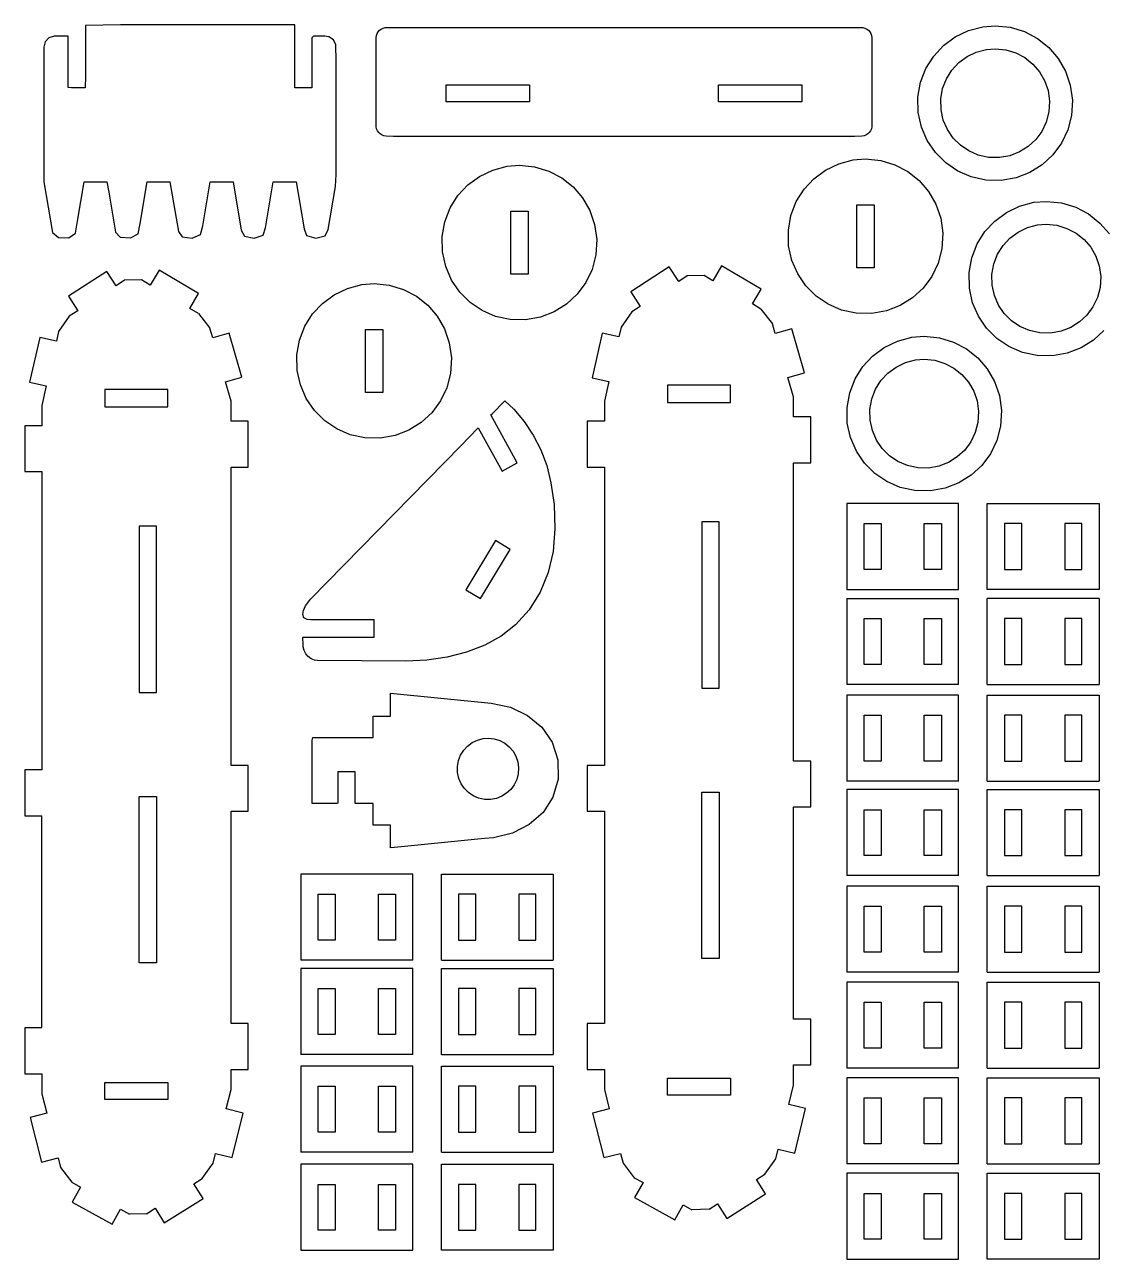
# Model space of a CAD drawing. Extents: x -5899 to 5899, y -11667 to 11667.
# Drawn here: x -5899 to 495, y -4497 to 2825 of the extents above; entities that cross this region are included whole.
import ezdxf

# ---------------------------------------------------------------- set-up
doc = ezdxf.new("R2010")
doc.units = 0
doc.header["$MEASUREMENT"] = 0
doc.layers.get('0').update_dxf_attribs({"linetype": 'CONTINUOUS'})

msp = doc.modelspace()

# ---------------------------------------------------------------- linework, layer by layer
for p, q in [((-5330.9, 2825.2), (-5539, 2819.9)), ((-5539, 2819.9), (-5539, 2518.4)), ((-4297.5, 2825.2), (-5330.9, 2825.2)), ((-4297.5, 2451.4), (-4297.5, 2825.2)), ((-3808.4, 2772), (-3802.1, 2782.6)), ((-3802.1, 2782.6), (-3793.9, 2791.8)), ((-3793.9, 2791.8), (-3784.1, 2799.3)), ((-3784.1, 2799.3), (-3772.9, 2804.9)), ((-3772.9, 2804.9), (-3760.7, 2808.3)), ((-3760.7, 2808.3), (-3749.1, 2809.3)), ((-3749.1, 2809.3), (-939.3, 2809.3)), ((-939.3, 2809.3), (-926.1, 2808.3)), ((-926.1, 2808.3), (-913.9, 2804.9)), ((-913.9, 2804.9), (-902.8, 2799.3)), ((-902.8, 2799.3), (-893, 2791.8)), ((-893, 2791.8), (-884.7, 2782.6)), ((-884.7, 2782.6), (-878.4, 2772)), ((-378.4, 2752.7), (-300, 2790.3)), ((-300, 2790.3), (-214.4, 2812.6)), ((-214.4, 2812.6), (-141.7, 2818.4)), ((-141.7, 2818.4), (-51.3, 2809.5)), ((-51.3, 2809.5), (33, 2784)), ((33, 2784), (109.7, 2743.5)), ((-5777.7, 2722.9), (-5785.4, 2691.4)), ((-5755.5, 2746.8), (-5777.7, 2722.9)), ((-5723.8, 2757), (-5755.5, 2746.8)), ((-5703.4, 2757.1), (-5723.8, 2757)), ((-5641.5, 2757.1), (-5703.4, 2757.1)), ((-5641.1, 2694.9), (-5641.5, 2757.1)), ((-4185.6, 2757.1), (-4195.4, 2746.8)), ((-4195.4, 2746.8), (-4195.4, 2451.4)), ((-4119.1, 2757.1), (-4185.6, 2757.1)), ((-4094.5, 2753.5), (-4119.1, 2757.1)), ((-4067.4, 2735.2), (-4094.5, 2753.5)), ((-4052.5, 2705.9), (-4067.4, 2735.2)), ((-3814.6, 2731.3), (-3814.5, 2747.6)), ((-3814.6, 2230.2), (-3814.6, 2731.3)), ((-3814.5, 2747.6), (-3812.7, 2760.2)), ((-3812.7, 2760.2), (-3808.4, 2772)), ((-878.4, 2772), (-874.2, 2760.2)), ((-874.2, 2760.2), (-872.3, 2747.6)), ((-872.3, 2747.6), (-872.2, 2731.3)), ((-872.2, 2731.3), (-872.2, 2230.2)), ((-447.6, 2701.6), (-378.4, 2752.7)), ((109.7, 2743.5), (176.9, 2689.9)), ((-5785.4, 2691.4), (-5785.4, 1893.1)), ((-5641.1, 2453.6), (-5641.1, 2694.9)), ((-4051.1, 2609.2), (-4052.5, 2705.9)), ((-552, 2565.5), (-506, 2638.6)), ((-506, 2638.6), (-447.6, 2701.6)), ((-357, 2600.1), (-308.2, 2636.1)), ((-308.2, 2636.1), (-253.1, 2662.6)), ((-253.1, 2662.6), (-192.8, 2678.3)), ((-192.8, 2678.3), (-141.7, 2682.3)), ((-141.7, 2682.3), (-78.1, 2676.1)), ((-78.1, 2676.1), (-18.7, 2658.1)), ((-18.7, 2658.1), (35.2, 2629.6)), ((176.9, 2689.9), (233, 2624.8)), ((-4051.1, 1935.7), (-4051.1, 2609.2)), ((-583.7, 2484.1), (-552, 2565.5)), ((-398.1, 2555.8), (-357, 2600.1)), ((35.2, 2629.6), (82.5, 2591.9)), ((82.5, 2591.9), (122, 2546.1)), ((233, 2624.8), (276.2, 2549.9)), ((-5539, 2518.4), (-5540.1, 2451.4)), ((-452.7, 2447.1), (-430.4, 2504.4)), ((-430.4, 2504.4), (-398.1, 2555.8)), ((122, 2546.1), (152.4, 2493.4)), ((152.4, 2493.4), (172.5, 2435)), ((276.2, 2549.9), (304.8, 2466.9)), ((-5621.6, 2451.4), (-5641.1, 2453.6)), ((-5540.1, 2451.4), (-5621.6, 2451.4)), ((-4195.4, 2451.4), (-4297.5, 2451.4)), ((-3397.9, 2367.1), (-3397.9, 2469.2)), ((-3397.9, 2469.2), (-2904.7, 2469.2)), ((-2904.7, 2469.2), (-2904.7, 2367.1)), ((-1782.2, 2367.1), (-1782.2, 2469.2)), ((-1782.2, 2469.2), (-1288.9, 2469.2)), ((-1288.9, 2469.2), (-1288.9, 2367.1)), ((-599.4, 2395.9), (-583.7, 2484.1)), ((-463.8, 2385), (-452.7, 2447.1)), ((172.5, 2435), (181.2, 2372.2)), ((304.8, 2466.9), (317.2, 2377.6)), ((-2904.7, 2367.1), (-3397.9, 2367.1)), ((-1288.9, 2367.1), (-1782.2, 2367.1)), ((-597.6, 2304.3), (-599.4, 2395.9)), ((-462.5, 2320.6), (-463.8, 2385)), ((181.2, 2372.2), (177.5, 2308)), ((317.2, 2377.6), (311.8, 2286.5)), ((-578.5, 2217.4), (-597.6, 2304.3)), ((-449.1, 2259.4), (-462.5, 2320.6)), ((177.5, 2308), (161.8, 2247.7)), ((311.8, 2286.5), (289.5, 2200.8)), ((-3814, 2219), (-3814.6, 2230.2)), ((-3811.1, 2206.8), (-3814, 2219)), ((-3805.8, 2195.5), (-3811.1, 2206.8)), ((-875.8, 2206.8), (-881, 2195.5)), ((-872.8, 2219), (-875.8, 2206.8)), ((-872.2, 2230.2), (-872.8, 2219)), ((-543.9, 2137.4), (-578.5, 2217.4)), ((-424.7, 2203.1), (-449.1, 2259.4)), ((-390.5, 2153), (-424.7, 2203.1)), ((161.8, 2247.7), (135.3, 2192.6)), ((289.5, 2200.8), (251.9, 2122.4)), ((-3798.6, 2185.5), (-3805.8, 2195.5)), ((-3789.7, 2177), (-3798.6, 2185.5)), ((-3779.3, 2170.3), (-3789.7, 2177)), ((-3767.6, 2165.7), (-3779.3, 2170.3)), ((-3755, 2163.3), (-3767.6, 2165.7)), ((-3711.3, 2163), (-3755, 2163.3)), ((-975.5, 2163), (-3711.3, 2163)), ((-931.9, 2163.3), (-975.5, 2163)), ((-919.2, 2165.7), (-931.9, 2163.3)), ((-907.6, 2170.3), (-919.2, 2165.7)), ((-897.1, 2177), (-907.6, 2170.3)), ((-888.2, 2185.5), (-897.1, 2177)), ((-881, 2195.5), (-888.2, 2185.5)), ((-495.3, 2066.2), (-543.9, 2137.4)), ((-347.8, 2110.3), (-390.5, 2153)), ((99.3, 2143.9), (55, 2102.7)), ((135.3, 2192.6), (99.3, 2143.9)), ((-434.6, 2005.5), (-495.3, 2066.2)), ((-297.7, 2076.1), (-347.8, 2110.3)), ((-241.4, 2051.7), (-297.7, 2076.1)), ((-180.2, 2038.3), (-241.4, 2051.7)), ((3.6, 2070.4), (-53.8, 2048.1)), ((55, 2102.7), (3.6, 2070.4)), ((200.8, 2053.2), (137.8, 1994.8)), ((251.9, 2122.4), (200.8, 2053.2)), ((-3122.5, 1963.1), (-3036.8, 1985.5)), ((-3036.8, 1985.5), (-2964.1, 1991.2)), ((-2964.1, 1991.2), (-2873.7, 1982.3)), ((-2873.7, 1982.3), (-2789.4, 1956.8)), ((-1147.4, 1962.9), (-1069, 2000.5)), ((-1069, 2000.5), (-983.3, 2022.9)), ((-983.3, 2022.9), (-910.6, 2028.6)), ((-910.6, 2028.6), (-820.3, 2019.7)), ((-820.3, 2019.7), (-735.9, 1994.2)), ((-735.9, 1994.2), (-659.3, 1953.7)), ((-363.4, 1956.9), (-434.6, 2005.5)), ((-115.8, 2037), (-180.2, 2038.3)), ((-53.8, 2048.1), (-115.8, 2037)), ((137.8, 1994.8), (64.7, 1948.8)), ((-4055.9, 1864.6), (-4051.1, 1935.7)), ((-3270, 1874.4), (-3200.8, 1925.5)), ((-3200.8, 1925.5), (-3122.5, 1963.1)), ((-2789.4, 1956.8), (-2712.7, 1916.3)), ((-2712.7, 1916.3), (-2645.5, 1862.7)), ((-1275, 1848.8), (-1216.6, 1911.8)), ((-1216.6, 1911.8), (-1147.4, 1962.9)), ((-659.3, 1953.7), (-592.1, 1900.1)), ((-283.4, 1922.3), (-363.4, 1956.9)), ((-196.5, 1903.2), (-283.4, 1922.3)), ((-16.7, 1917.1), (-104.9, 1901.4)), ((64.7, 1948.8), (-16.7, 1917.1)), ((-5785.4, 1893.1), (-5734.4, 1591.9)), ((-5586.6, 1660.7), (-5547.4, 1892.3)), ((-5547.4, 1892.3), (-5517.9, 1893.1)), ((-5517.9, 1893.1), (-5412, 1893.1)), ((-5412, 1893.1), (-5401, 1831.8)), ((-5401, 1831.8), (-5360.7, 1594)), ((-5215.1, 1645.8), (-5173.2, 1893.1)), ((-5173.2, 1893.1), (-5037.3, 1893.1)), ((-5037.3, 1893.1), (-4987.4, 1598.7)), ((-4843.4, 1632.3), (-4799.2, 1893.1)), ((-4799.2, 1893.1), (-4663.3, 1893.1)), ((-4663.3, 1893.1), (-4614.6, 1605.7)), ((-4471.3, 1620.3), (-4425.1, 1893.1)), ((-4425.1, 1893.1), (-4289.2, 1893.1)), ((-4289.2, 1893.1), (-4242.1, 1614.9)), ((-4099, 1610.1), (-4055.9, 1864.6)), ((-3328.5, 1811.4), (-3270, 1874.4)), ((-2645.5, 1862.7), (-2589.4, 1797.6)), ((-1321, 1775.8), (-1275, 1848.8)), ((-592.1, 1900.1), (-536, 1835)), ((-536, 1835), (-492.8, 1760.1)), ((-104.9, 1901.4), (-196.5, 1903.2)), ((-3374.4, 1738.3), (-3328.5, 1811.4)), ((-2589.4, 1797.6), (-2546.2, 1722.7)), ((-1352.7, 1694.3), (-1321, 1775.8)), ((-492.8, 1760.1), (-464.2, 1677.1)), ((3.5, 1749.4), (89.2, 1771.8)), ((89.2, 1771.8), (161.9, 1777.5)), ((161.9, 1777.5), (252.3, 1768.6)), ((252.3, 1768.6), (336.6, 1743.1)), ((-3406.1, 1656.9), (-3374.4, 1738.3)), ((-3015.1, 1719.1), (-2913, 1719.1)), ((-3015.1, 1344.9), (-3015.1, 1719.1)), ((-2913, 1719.1), (-2913, 1344.9)), ((-2546.2, 1722.7), (-2517.6, 1639.7)), ((-1368.4, 1606.1), (-1352.7, 1694.3)), ((-961.7, 1382.3), (-961.7, 1756.5)), ((-961.7, 1756.5), (-859.6, 1756.5)), ((-859.6, 1756.5), (-859.6, 1382.3)), ((-144, 1660.7), (-74.8, 1711.8)), ((-74.8, 1711.8), (3.5, 1749.4)), ((336.6, 1743.1), (413.3, 1702.6)), ((413.3, 1702.6), (480.5, 1649)), ((-5598.9, 1589.2), (-5586.6, 1660.7)), ((-5226.8, 1584.3), (-5215.1, 1645.8)), ((-4855.6, 1579.9), (-4843.4, 1632.3)), ((-4485.4, 1575.9), (-4471.3, 1620.3)), ((-4242.1, 1614.9), (-4226.8, 1574)), ((-3421.8, 1568.7), (-3406.1, 1656.9)), ((-2517.6, 1639.7), (-2505.2, 1550.4)), ((-464.2, 1677.1), (-451.8, 1587.8)), ((-202.5, 1597.7), (-144, 1660.7)), ((-4.6, 1595.2), (50.5, 1621.7)), ((50.5, 1621.7), (110.8, 1637.4)), ((110.8, 1637.4), (161.9, 1641.4)), ((161.9, 1641.4), (225.5, 1635.2)), ((225.5, 1635.2), (284.9, 1617.2)), ((284.9, 1617.2), (338.8, 1588.8)), ((480.5, 1649), (536.6, 1583.9)), ((-5734.4, 1591.9), (-5699.7, 1563)), ((-5699.7, 1563), (-5638.2, 1561.7)), ((-5638.2, 1561.7), (-5598.9, 1589.2)), ((-5360.7, 1594), (-5332.3, 1565.2)), ((-5332.3, 1565.2), (-5271.4, 1560.4)), ((-5271.4, 1560.4), (-5226.8, 1584.3)), ((-4987.4, 1598.7), (-4964.4, 1567.7)), ((-4964.4, 1567.7), (-4904.8, 1559.4)), ((-4904.8, 1559.4), (-4855.6, 1579.9)), ((-4614.6, 1605.7), (-4595.9, 1570.6)), ((-4595.9, 1570.6), (-4538.4, 1558.9)), ((-4538.4, 1558.9), (-4485.4, 1575.9)), ((-4226.8, 1574), (-4172.1, 1558.8)), ((-4172.1, 1558.8), (-4115.9, 1572.3)), ((-4115.9, 1572.3), (-4099, 1610.1)), ((-3420, 1477.1), (-3421.8, 1568.7)), ((-2505.2, 1550.4), (-2510.6, 1459.3)), ((-1366.6, 1514.5), (-1368.4, 1606.1)), ((-451.8, 1587.8), (-457.2, 1496.7)), ((-248.4, 1524.7), (-202.5, 1597.7)), ((-94.5, 1514.9), (-53.4, 1559.2)), ((-53.4, 1559.2), (-4.6, 1595.2)), ((338.8, 1588.8), (386.1, 1551)), ((386.1, 1551), (425.6, 1505.2)), ((-3401, 1390.2), (-3420, 1477.1)), ((-1347.5, 1427.6), (-1366.6, 1514.5)), ((-457.2, 1496.7), (-479.5, 1411)), ((-280.1, 1443.2), (-248.4, 1524.7)), ((-126.8, 1463.5), (-94.5, 1514.9)), ((425.6, 1505.2), (456, 1452.5)), ((-2510.6, 1459.3), (-2532.9, 1373.6)), ((-1764.5, 1394.8), (-1816.3, 1306.9)), ((-1530.4, 1256.8), (-1764.5, 1394.8)), ((-1312.9, 1347.7), (-1347.5, 1427.6)), ((-479.5, 1411), (-517.1, 1332.7)), ((-295.8, 1355), (-280.1, 1443.2)), ((-160.2, 1344.1), (-149.1, 1406.2)), ((-149.1, 1406.2), (-126.8, 1463.5)), ((456, 1452.5), (476.1, 1394.1)), ((476.1, 1394.1), (484.8, 1331.3)), ((-5412.5, 1362), (-5640.4, 1214.1)), ((-5356.6, 1276.5), (-5412.5, 1362)), ((-5102.3, 1368.7), (-5154.1, 1280.8)), ((-4868.1, 1230.7), (-5102.3, 1368.7)), ((-3366.3, 1310.2), (-3401, 1390.2)), ((-2913, 1344.9), (-3015.1, 1344.9)), ((-2532.9, 1373.6), (-2570.5, 1295.3)), ((-2074.7, 1388.1), (-2302.6, 1240.2)), ((-2018.8, 1302.6), (-2074.7, 1388.1)), ((-1968.8, 1335), (-2018.8, 1302.6)), ((-1867.6, 1337.2), (-1968.8, 1335)), ((-1816.3, 1306.9), (-1867.6, 1337.2)), ((-1264.3, 1276.5), (-1312.9, 1347.7)), ((-859.6, 1382.3), (-961.7, 1382.3)), ((-517.1, 1332.7), (-568.2, 1263.4)), ((-294, 1263.4), (-295.8, 1355)), ((-158.9, 1279.7), (-160.2, 1344.1)), ((484.8, 1331.3), (481.1, 1267.1)), ((-5306.6, 1309), (-5356.6, 1276.5)), ((-5205.4, 1311.1), (-5306.6, 1309)), ((-5154.1, 1280.8), (-5205.4, 1311.1)), ((-4063.1, 1223.6), (-3984.8, 1261.2)), ((-3984.8, 1261.2), (-3899.1, 1283.6)), ((-3899.1, 1283.6), (-3826.4, 1289.3)), ((-3826.4, 1289.3), (-3736, 1280.4)), ((-3736, 1280.4), (-3651.7, 1254.9)), ((-3651.7, 1254.9), (-3575, 1214.4)), ((-3317.7, 1239.1), (-3366.3, 1310.2)), ((-2570.5, 1295.3), (-2621.6, 1226)), ((-1582, 1168.8), (-1530.4, 1256.8)), ((-1203.6, 1215.7), (-1264.3, 1276.5)), ((-568.2, 1263.4), (-631.2, 1205)), ((-275, 1176.5), (-294, 1263.4)), ((-145.5, 1218.5), (-158.9, 1279.7)), ((481.1, 1267.1), (465.3, 1206.8)), ((-5640.4, 1214.1), (-5584.9, 1128.5)), ((-4919.8, 1142.7), (-4868.1, 1230.7)), ((-4190.8, 1109.5), (-4132.3, 1172.5)), ((-4132.3, 1172.5), (-4063.1, 1223.6)), ((-3575, 1214.4), (-3507.8, 1160.8)), ((-3257, 1178.3), (-3317.7, 1239.1)), ((-3185.8, 1129.8), (-3257, 1178.3)), ((-2621.6, 1226), (-2684.6, 1167.6)), ((-2302.6, 1240.2), (-2247.1, 1154.6)), ((-1132.4, 1167.2), (-1203.6, 1215.7)), ((-631.2, 1205), (-704.3, 1159.1)), ((-240.3, 1096.6), (-275, 1176.5)), ((-121.1, 1162.2), (-145.5, 1218.5)), ((465.3, 1206.8), (438.9, 1151.7)), ((-5584.9, 1128.5), (-5634.8, 1096)), ((-4868.5, 1112.4), (-4919.8, 1142.7)), ((-4868.5, 1112.4), (-4800.6, 1024.9)), ((-4236.7, 1036.5), (-4190.8, 1109.5)), ((-3507.8, 1160.8), (-3451.7, 1095.7)), ((-3105.9, 1095.1), (-3185.8, 1129.8)), ((-2757.7, 1121.6), (-2839.2, 1090)), ((-2684.6, 1167.6), (-2757.7, 1121.6)), ((-2297, 1122.1), (-2360.2, 1031.6)), ((-2247.1, 1154.6), (-2297, 1122.1)), ((-1530.7, 1138.5), (-1582, 1168.8)), ((-1530.7, 1138.5), (-1462.8, 1051)), ((-1052.4, 1132.5), (-1132.4, 1167.2)), ((-965.5, 1113.4), (-1052.4, 1132.5)), ((-873.9, 1111.6), (-965.5, 1113.4)), ((-785.7, 1127.4), (-873.9, 1111.6)), ((-704.3, 1159.1), (-785.7, 1127.4)), ((-86.9, 1112.2), (-121.1, 1162.2)), ((-44.2, 1069.4), (-86.9, 1112.2)), ((402.9, 1103), (358.6, 1061.9)), ((438.9, 1151.7), (402.9, 1103)), ((-5634.8, 1096), (-5697.9, 1005.5)), ((-4268.4, 955), (-4236.7, 1036.5)), ((-3451.7, 1095.7), (-3408.5, 1020.8)), ((-3018.9, 1076), (-3105.9, 1095.1)), ((-2927.3, 1074.2), (-3018.9, 1076)), ((-2839.2, 1090), (-2927.3, 1074.2)), ((-2360.2, 1031.6), (-2373.3, 973.6)), ((-1446.2, 993.9), (-1462.8, 1051)), ((-191.7, 1025.4), (-240.3, 1096.6)), ((-131, 964.6), (-191.7, 1025.4)), ((5.9, 1035.2), (-44.2, 1069.4)), ((62.2, 1010.8), (5.9, 1035.2)), ((307.2, 1029.5), (249.8, 1007.2)), ((358.6, 1061.9), (307.2, 1029.5)), ((-5810.5, 969.9), (-5870.5, 704.7)), ((-5711.1, 947.5), (-5810.5, 969.9)), ((-5697.9, 1005.5), (-5711.1, 947.5)), ((-4784, 967.8), (-4800.6, 1024.9)), ((-4686, 996.2), (-4784, 967.8)), ((-4610.2, 734.9), (-4686, 996.2)), ((-4284.1, 866.8), (-4268.4, 955)), ((-3877.4, 643), (-3877.4, 1017.2)), ((-3877.4, 1017.2), (-3775.3, 1017.2)), ((-3775.3, 1017.2), (-3775.3, 643)), ((-3408.5, 1020.8), (-3379.9, 937.8)), ((-2472.7, 996), (-2532.8, 730.8)), ((-2373.3, 973.6), (-2472.7, 996)), ((-1348.2, 1022.3), (-1446.2, 993.9)), ((-1272.4, 761), (-1348.2, 1022.3)), ((-720.8, 948.8), (-635.1, 971.1)), ((-635.1, 971.1), (-562.4, 976.9)), ((-562.4, 976.9), (-472.1, 968)), ((-472.1, 968), (-387.7, 942.5)), ((-59.8, 916.1), (-131, 964.6)), ((123.4, 997.4), (62.2, 1010.8)), ((187.8, 996.2), (123.4, 997.4)), ((249.8, 1007.2), (187.8, 996.2)), ((441.4, 953.9), (368.3, 908)), ((504.4, 1012.3), (441.4, 953.9)), ((-3379.9, 937.8), (-3367.5, 848.5)), ((-868.4, 860.1), (-799.1, 911.2)), ((-799.1, 911.2), (-720.8, 948.8)), ((-387.7, 942.5), (-311.1, 902)), ((-311.1, 902), (-243.9, 848.4)), ((20.1, 881.4), (-59.8, 916.1)), ((107.1, 862.3), (20.1, 881.4)), ((368.3, 908), (286.8, 876.3)), ((-4282.3, 775.2), (-4284.1, 866.8)), ((-3367.5, 848.5), (-3372.9, 757.4)), ((-926.8, 797.1), (-868.4, 860.1)), ((-729, 794.6), (-673.9, 821.1)), ((-673.9, 821.1), (-613.6, 836.8)), ((-613.6, 836.8), (-562.4, 840.8)), ((-562.4, 840.8), (-498.9, 834.6)), ((-498.9, 834.6), (-439.5, 816.6)), ((-439.5, 816.6), (-385.6, 788.1)), ((-243.9, 848.4), (-187.8, 783.3)), ((198.7, 860.5), (107.1, 862.3)), ((286.8, 876.3), (198.7, 860.5)), ((-4708.2, 706.4), (-4610.2, 734.9)), ((-4263.3, 688.3), (-4282.3, 775.2)), ((-3372.9, 757.4), (-3395.2, 671.7)), ((-1370.4, 732.5), (-1272.4, 761)), ((-1337.3, 618.2), (-1370.4, 732.5)), ((-972.8, 724), (-926.8, 797.1)), ((-818.9, 714.3), (-777.7, 758.6)), ((-777.7, 758.6), (-729, 794.6)), ((-385.6, 788.1), (-338.3, 750.4)), ((-338.3, 750.4), (-298.8, 704.6)), ((-187.8, 783.3), (-144.6, 708.4)), ((-5870.5, 704.7), (-5771.1, 682.4)), ((-5771.1, 682.4), (-5797.4, 566.1)), ((-5049.2, 660.9), (-5423.4, 660.9)), ((-5423.4, 660.9), (-5423.4, 558.9)), ((-5049.2, 558.9), (-5049.2, 660.9)), ((-4675.1, 592.1), (-4708.2, 706.4)), ((-4228.6, 608.4), (-4263.3, 688.3)), ((-3395.2, 671.7), (-3432.8, 593.4)), ((-2532.8, 730.8), (-2433.3, 708.5)), ((-2433.3, 708.5), (-2459.6, 592.2)), ((-2085.6, 687), (-2085.6, 585)), ((-1711.4, 687), (-2085.6, 687)), ((-1711.4, 585), (-1711.4, 687)), ((-1004.4, 642.6), (-972.8, 724)), ((-873.5, 605.6), (-851.2, 662.9)), ((-851.2, 662.9), (-818.9, 714.3)), ((-298.8, 704.6), (-268.4, 651.9)), ((-144.6, 708.4), (-115.9, 625.4)), ((-4675.1, 473), (-4675.1, 592.1)), ((-4180, 537.2), (-4228.6, 608.4)), ((-3775.3, 643), (-3877.4, 643)), ((-3432.8, 593.4), (-3483.9, 524.1)), ((-3126.5, 516.4), (-3051.4, 595)), ((-3051.4, 595), (-2997.9, 544.5)), ((-2459.6, 592.2), (-2459.7, 473)), ((-1337.3, 499.1), (-1337.3, 618.2)), ((-1020.2, 554.4), (-1004.4, 642.6)), ((-884.6, 543.5), (-873.5, 605.6)), ((-268.4, 651.9), (-248.2, 593.5)), ((-248.2, 593.5), (-239.5, 530.6)), ((-115.9, 625.4), (-103.6, 536.1)), ((-5797.4, 566.1), (-5797.4, 446.9)), ((-5423.4, 558.9), (-5049.2, 558.9)), ((-4119.3, 476.4), (-4180, 537.2)), ((-3483.9, 524.1), (-3546.9, 465.7)), ((-3134.3, 510.6), (-3126.5, 516.4)), ((-2997.9, 544.5), (-2935.2, 471.2)), ((-2085.6, 585), (-1711.4, 585)), ((-1018.4, 462.8), (-1020.2, 554.4)), ((-883.3, 479.1), (-884.6, 543.5)), ((-239.5, 530.6), (-243.3, 466.5)), ((-103.6, 536.1), (-108.9, 444.9)), ((-5899.5, 446.9), (-5899.5, 174.8)), ((-5797.4, 446.9), (-5899.5, 446.9)), ((-4590, 473), (-4675.1, 473)), ((-4573, 472.9), (-4590, 473)), ((-4573, 200.9), (-4573, 472.9)), ((-4048.1, 427.9), (-4119.3, 476.4)), ((-3546.9, 465.7), (-3620, 419.8)), ((-2977.3, 227.5), (-3134.3, 510.6)), ((-2935.2, 471.2), (-2881.6, 391.2)), ((-2459.7, 473), (-2561.7, 473)), ((-2561.7, 473), (-2561.7, 200.9)), ((-1252.2, 499.1), (-1337.3, 499.1)), ((-1235.2, 499), (-1252.2, 499.1)), ((-1235.2, 227), (-1235.2, 499)), ((-999.3, 375.9), (-1018.4, 462.8)), ((-869.9, 417.9), (-883.3, 479.1)), ((-243.3, 466.5), (-259, 406.2)), ((-108.9, 444.9), (-131.3, 359.3)), ((-3968.2, 393.2), (-4048.1, 427.9)), ((-3881.2, 374.1), (-3968.2, 393.2)), ((-3789.6, 372.3), (-3881.2, 374.1)), ((-3701.5, 388.1), (-3789.6, 372.3)), ((-3620, 419.8), (-3701.5, 388.1)), ((-3310.2, 329), (-3213.5, 429.9)), ((-3213.5, 429.9), (-3208.9, 434.7)), ((-3208.9, 434.7), (-3066.6, 178)), ((-2881.6, 391.2), (-2837.3, 304.3)), ((-964.7, 295.9), (-999.3, 375.9)), ((-845.5, 361.6), (-869.9, 417.9)), ((-259, 406.2), (-285.5, 351.1)), ((-4202.7, -581.8), (-3310.2, 329)), ((-2837.3, 304.3), (-2802.3, 209.9)), ((-916.1, 224.7), (-964.7, 295.9)), ((-811.3, 311.5), (-845.5, 361.6)), ((-768.6, 268.8), (-811.3, 311.5)), ((-321.5, 302.4), (-365.8, 261.2)), ((-285.5, 351.1), (-321.5, 302.4)), ((-131.3, 359.3), (-168.9, 280.9)), ((-3066.6, 178), (-2977.3, 227.5)), ((-1337.3, -1541.8), (-1337.3, 227)), ((-1337.3, 227), (-1235.2, 227)), ((-855.3, 164), (-916.1, 224.7)), ((-718.5, 234.6), (-768.6, 268.8)), ((-662.2, 210.2), (-718.5, 234.6)), ((-417.2, 228.9), (-474.5, 206.6)), ((-365.8, 261.2), (-417.2, 228.9)), ((-168.9, 280.9), (-220, 211.7)), ((-5899.5, 174.8), (-5797.4, 174.8)), ((-5797.4, 174.8), (-5797.6, -1594)), ((-4675.1, 200.9), (-4573, 200.9)), ((-4675.1, -1567.9), (-4675.1, 200.9)), ((-2802.3, 209.9), (-2776.7, 107.8)), ((-2561.7, 200.9), (-2459.6, 200.9)), ((-2459.6, 200.9), (-2459.8, -1568)), ((-784.2, 115.4), (-855.3, 164)), ((-601, 196.8), (-662.2, 210.2)), ((-536.6, 195.5), (-601, 196.8)), ((-474.5, 206.6), (-536.6, 195.5)), ((-283, 153.3), (-356.1, 107.3)), ((-220, 211.7), (-283, 153.3)), ((-2776.7, 107.8), (-2758.5, -21.1)), ((-704.2, 80.8), (-784.2, 115.4)), ((-617.3, 61.7), (-704.2, 80.8)), ((-437.5, 75.6), (-525.7, 59.9)), ((-356.1, 107.3), (-437.5, 75.6)), ((-525.7, 59.9), (-617.3, 61.7)), ((-2758.5, -21.1), (-2753, -164.5)), ((-357.9, -14.4), (-1021.2, -14.4)), ((-1021.2, -14.4), (-1021.2, -524.7)), ((-357.9, -524.7), (-357.9, -14.4)), ((-187.8, -524.7), (-187.8, -14.4)), ((-187.8, -14.4), (475.5, -14.4)), ((475.5, -14.4), (475.5, -524.7)), ((-1881.5, -123.5), (-1881.5, -1109.9)), ((-1779.5, -123.5), (-1881.5, -123.5)), ((-1779.5, -1109.9), (-1779.5, -123.5)), ((-919.1, -133.5), (-817.1, -133.5)), ((-919.1, -405.6), (-919.1, -133.5)), ((-817.1, -133.5), (-817.1, -405.6)), ((-562, -133.5), (-459.9, -133.5)), ((-562, -405.6), (-562, -133.5)), ((-459.9, -133.5), (-459.9, -405.6)), ((16.3, -133.5), (-85.7, -133.5)), ((-85.7, -133.5), (-85.7, -405.6)), ((16.3, -405.6), (16.3, -133.5)), ((373.5, -133.5), (271.4, -133.5)), ((271.4, -133.5), (271.4, -405.6)), ((373.5, -405.6), (373.5, -133.5)), ((-5117.2, -149.6), (-5219.3, -149.6)), ((-5219.3, -149.6), (-5219.3, -1136)), ((-5117.2, -1136), (-5117.2, -149.6)), ((-2753, -164.5), (-2764.6, -299.2)), ((-3106.6, -234.6), (-3281.8, -526.2)), ((-3194.4, -578.8), (-3019.2, -287.2)), ((-3019.2, -287.2), (-3106.6, -234.6)), ((-2764.6, -299.2), (-2793.8, -424.4)), ((-2793.8, -424.4), (-2841, -539.7)), ((-817.1, -405.6), (-919.1, -405.6)), ((-459.9, -405.6), (-562, -405.6)), ((-85.7, -405.6), (16.3, -405.6)), ((271.4, -405.6), (373.5, -405.6)), ((-4216.3, -597.6), (-4202.7, -581.8)), ((-3281.8, -526.2), (-3194.4, -578.8)), ((-2841, -539.7), (-2906.7, -644.5)), ((-1021.2, -524.7), (-357.9, -524.7)), ((-1021.2, -577.5), (-1021.2, -1087.8)), ((-1021.2, -577.5), (-357.9, -577.5)), ((-357.9, -1087.8), (-357.9, -577.5)), ((475.5, -524.7), (-187.8, -524.7)), ((475.5, -577.5), (-187.8, -577.5)), ((-187.8, -1087.8), (-187.8, -577.5)), ((475.5, -577.5), (475.5, -1087.8)), ((-4248.7, -672.8), (-4244.4, -648.5)), ((-4244.4, -648.5), (-4232.7, -622.4)), ((-4232.7, -622.4), (-4216.3, -597.6)), ((-2906.7, -644.5), (-2987.6, -734.5)), ((-4242.6, -692.2), (-4248.7, -672.8)), ((-4223.4, -703.4), (-4242.6, -692.2)), ((-4201.1, -704.9), (-4223.4, -703.4)), ((-3841, -704.9), (-4201.1, -704.9)), ((-3825.9, -705.4), (-3841, -704.9)), ((-3825.9, -807), (-3825.9, -705.4)), ((-919.1, -696.6), (-817.1, -696.6)), ((-919.1, -968.7), (-919.1, -696.6)), ((-817.1, -696.6), (-817.1, -968.7)), ((-562, -696.6), (-459.9, -696.6)), ((-562, -968.7), (-562, -696.6)), ((-459.9, -696.6), (-459.9, -968.7)), ((16.3, -696.6), (-85.7, -696.6)), ((-85.7, -696.6), (-85.7, -968.7)), ((16.3, -968.7), (16.3, -696.6)), ((373.5, -696.6), (271.4, -696.6)), ((271.4, -696.6), (271.4, -968.7)), ((373.5, -968.7), (373.5, -696.6)), ((-3072.9, -801.2), (-3170.1, -855.4)), ((-2987.6, -734.5), (-3072.9, -801.2)), ((-4248.3, -808.8), (-4246.4, -807)), ((-4247.5, -853.4), (-4248.3, -808.8)), ((-4246.7, -865), (-4247.5, -853.4)), ((-4241, -886.1), (-4246.7, -865)), ((-4246.4, -807), (-3825.9, -807)), ((-3170.1, -855.4), (-3277.1, -897.1)), ((-4230.9, -905.6), (-4241, -886.1)), ((-4216.9, -922.4), (-4230.9, -905.6)), ((-4199.8, -935.3), (-4216.9, -922.4)), ((-4180.3, -943.3), (-4199.8, -935.3)), ((-4162.1, -945.3), (-4180.3, -943.3)), ((-3637.1, -948.9), (-4162.1, -945.3)), ((-3512.6, -943.8), (-3637.1, -948.9)), ((-3392, -926.6), (-3512.6, -943.8)), ((-3277.1, -897.1), (-3392, -926.6)), ((-817.1, -968.7), (-919.1, -968.7)), ((-459.9, -968.7), (-562, -968.7)), ((-85.7, -968.7), (16.3, -968.7)), ((271.4, -968.7), (373.5, -968.7)), ((-357.9, -1087.8), (-1021.2, -1087.8)), ((-187.8, -1087.8), (475.5, -1087.8)), ((-5219.3, -1136), (-5117.2, -1136)), ((-3729.8, -1148.7), (-3729.1, -1139.4)), ((-3729.8, -1275.4), (-3729.8, -1148.7)), ((-3729.1, -1139.4), (-3130.9, -1198.9)), ((-1881.5, -1109.9), (-1779.5, -1109.9)), ((-1021.2, -1151.4), (-1021.2, -1661.6)), ((-357.9, -1151.4), (-1021.2, -1151.4)), ((-357.9, -1661.6), (-357.9, -1151.4)), ((-187.8, -1151.4), (475.5, -1151.4)), ((-187.8, -1661.6), (-187.8, -1151.4)), ((475.5, -1151.4), (475.5, -1661.6)), ((-3130.9, -1198.9), (-3017, -1223.4)), ((-3017, -1223.4), (-2915.7, -1271.7)), ((-3831.9, -1402.9), (-3831.9, -1275.4)), ((-3831.9, -1275.4), (-3729.8, -1275.4)), ((-2915.7, -1271.7), (-2831.9, -1341.3)), ((-919.1, -1270.5), (-817.1, -1270.5)), ((-919.1, -1542.6), (-919.1, -1270.5)), ((-817.1, -1270.5), (-817.1, -1542.6)), ((-562, -1270.5), (-459.9, -1270.5)), ((-562, -1542.6), (-562, -1270.5)), ((-459.9, -1270.5), (-459.9, -1542.6)), ((16.3, -1270.5), (-85.7, -1270.5)), ((-85.7, -1270.5), (-85.7, -1542.6)), ((16.3, -1542.6), (16.3, -1270.5)), ((373.5, -1270.5), (271.4, -1270.5)), ((271.4, -1270.5), (271.4, -1542.6)), ((373.5, -1542.6), (373.5, -1270.5)), ((-2831.9, -1341.3), (-2770.5, -1429.7)), ((-4193.8, -1418.5), (-4189.9, -1402.9)), ((-4193.8, -1767.3), (-4193.8, -1418.5)), ((-4189.9, -1402.9), (-3831.9, -1402.9)), ((-3294.7, -1478.1), (-3271.5, -1453.2)), ((-3271.5, -1453.2), (-3244.1, -1432.9)), ((-3244.1, -1432.9), (-3213.1, -1418)), ((-3213.1, -1418), (-3179.1, -1409.2)), ((-3179.1, -1409.2), (-3150.3, -1406.9)), ((-3150.3, -1406.9), (-3114.6, -1410.4)), ((-3114.6, -1410.4), (-3081.1, -1420.5)), ((-3081.1, -1420.5), (-3050.8, -1436.5)), ((-3050.8, -1436.5), (-3024.2, -1457.8)), ((-3024.2, -1457.8), (-3002, -1483.6)), ((-2770.5, -1429.7), (-2736.5, -1534.3)), ((-3325.4, -1539.3), (-3312.9, -1507)), ((-3312.9, -1507), (-3294.7, -1478.1)), ((-3002, -1483.6), (-2984.8, -1513.2)), ((-2984.8, -1513.2), (-2973.5, -1546.1)), ((-2736.5, -1534.3), (-2734.6, -1650.2)), ((-5899.5, -1594), (-5899.5, -1866.1)), ((-5797.6, -1594), (-5899.5, -1594)), ((-5797.5, -1594), (-5797.6, -1594)), ((-4573, -1567.9), (-4675.1, -1567.9)), ((-4573, -1840), (-4573, -1567.9)), ((-3938.7, -1607), (-4040.7, -1607)), ((-4040.7, -1607), (-4040.7, -1788.9)), ((-3938.7, -1793.9), (-3938.7, -1607)), ((-3331.7, -1574.2), (-3325.4, -1539.3)), ((-3331, -1610.5), (-3331.7, -1574.2)), ((-3323.4, -1645), (-3331, -1610.5)), ((-2973.5, -1546.1), (-2968.6, -1581.5)), ((-2968.6, -1581.5), (-2970.7, -1617.6)), ((-2459.8, -1568), (-2561.7, -1567.9)), ((-2561.7, -1567.9), (-2561.7, -1840)), ((-2459.7, -1568), (-2459.8, -1568)), ((-1235.2, -1541.8), (-1337.3, -1541.8)), ((-1235.2, -1813.9), (-1235.2, -1541.8)), ((-817.1, -1542.6), (-919.1, -1542.6)), ((-459.9, -1542.6), (-562, -1542.6)), ((-85.7, -1542.6), (16.3, -1542.6)), ((271.4, -1542.6), (373.5, -1542.6)), ((-3309.7, -1676.6), (-3323.4, -1645)), ((-3290.4, -1704.8), (-3309.7, -1676.6)), ((-2994.5, -1682.6), (-3014.7, -1710)), ((-2979.6, -1651.5), (-2994.5, -1682.6)), ((-2970.7, -1617.6), (-2979.6, -1651.5)), ((-2734.6, -1650.2), (-2765.3, -1756.5)), ((-357.9, -1661.6), (-1021.2, -1661.6)), ((-187.8, -1661.6), (475.5, -1661.6)), ((-5219.3, -1753.3), (-5117.2, -1753.3)), ((-5219.3, -2739.7), (-5219.3, -1753.3)), ((-5117.2, -1753.3), (-5117.2, -2739.7)), ((-3266.4, -1728.9), (-3290.4, -1704.8)), ((-3238.2, -1748.1), (-3266.4, -1728.9)), ((-3206.5, -1761.9), (-3238.2, -1748.1)), ((-3068.6, -1751.3), (-3100.9, -1763.9)), ((-3039.7, -1733.1), (-3068.6, -1751.3)), ((-3014.7, -1710), (-3039.7, -1733.1)), ((-2765.3, -1756.5), (-2823.8, -1846.8)), ((-1881.5, -2713.6), (-1881.5, -1727.2)), ((-1881.5, -1727.2), (-1779.5, -1727.2)), ((-1779.5, -1727.2), (-1779.5, -2713.6)), ((-1021.2, -1711.4), (-1021.2, -2221.7)), ((-357.9, -1711.4), (-1021.2, -1711.4)), ((-357.9, -2221.7), (-357.9, -1711.4)), ((-187.8, -1711.4), (475.5, -1711.4)), ((-187.8, -2221.7), (-187.8, -1711.4)), ((475.5, -1711.4), (475.5, -2221.7)), ((-4193.6, -1794.1), (-4193.8, -1767.3)), ((-4043.5, -1794.1), (-4193.6, -1794.1)), ((-4040.7, -1788.9), (-4043.5, -1794.1)), ((-3930.5, -1794.1), (-3938.7, -1793.9)), ((-3831.9, -1794.1), (-3930.5, -1794.1)), ((-3831.9, -1921.7), (-3831.9, -1794.1)), ((-3172.1, -1769.4), (-3206.5, -1761.9)), ((-3135.8, -1770.1), (-3172.1, -1769.4)), ((-3100.9, -1763.9), (-3135.8, -1770.1)), ((-1337.3, -1813.9), (-1235.2, -1813.9)), ((-1337.3, -3072.5), (-1337.3, -1813.9)), ((-919.1, -1830.5), (-817.1, -1830.5)), ((-919.1, -2102.6), (-919.1, -1830.5)), ((-817.1, -1830.5), (-817.1, -2102.6)), ((-562, -1830.5), (-459.9, -1830.5)), ((-562, -2102.6), (-562, -1830.5)), ((-459.9, -1830.5), (-459.9, -2102.6)), ((16.3, -1830.5), (-85.7, -1830.5)), ((-85.7, -1830.5), (-85.7, -2102.6)), ((16.3, -2102.6), (16.3, -1830.5)), ((373.5, -1830.5), (271.4, -1830.5)), ((271.4, -1830.5), (271.4, -2102.6)), ((373.5, -2102.6), (373.5, -1830.5)), ((-5899.5, -1866.1), (-5797.6, -1866.1)), ((-5797.4, -3124.7), (-5797.6, -1866.1)), ((-4675.1, -1840), (-4573, -1840)), ((-4675.1, -3098.6), (-4675.1, -1840)), ((-2823.8, -1846.8), (-2905.4, -1918.7)), ((-2561.7, -1840), (-2459.8, -1840)), ((-2459.8, -1840), (-2459.6, -3098.6)), ((-3729.8, -1921.7), (-3831.9, -1921.7)), ((-3729.8, -2056.3), (-3729.8, -1921.7)), ((-3005, -1969.5), (-3117.8, -1996.8)), ((-2905.4, -1918.7), (-3005, -1969.5)), ((-3172, -2002.3), (-3706, -2055.4)), ((-3117.8, -1996.8), (-3172, -2002.3)), ((-3706, -2055.4), (-3729.8, -2056.3)), ((-817.1, -2102.6), (-919.1, -2102.6)), ((-459.9, -2102.6), (-562, -2102.6)), ((-85.7, -2102.6), (16.3, -2102.6)), ((271.4, -2102.6), (373.5, -2102.6)), ((-4260.4, -2212.4), (-4260.4, -2722.6)), ((-3597.1, -2212.4), (-4260.4, -2212.4)), ((-3597.1, -2722.6), (-3597.1, -2212.4)), ((-3427, -2722.6), (-3427, -2212.4)), ((-3427, -2212.4), (-2763.7, -2212.4)), ((-2763.7, -2212.4), (-2763.7, -2722.6)), ((-357.9, -2221.7), (-1021.2, -2221.7)), ((-187.8, -2221.7), (475.5, -2221.7)), ((-4158.3, -2331.5), (-4056.3, -2331.5)), ((-4158.3, -2603.6), (-4158.3, -2331.5)), ((-4056.3, -2331.5), (-4056.3, -2603.6)), ((-3801.1, -2331.5), (-3699.1, -2331.5)), ((-3801.1, -2603.6), (-3801.1, -2331.5)), ((-3699.1, -2331.5), (-3699.1, -2603.6)), ((-3222.9, -2331.5), (-3324.9, -2331.5)), ((-3324.9, -2331.5), (-3324.9, -2603.6)), ((-3222.9, -2603.6), (-3222.9, -2331.5)), ((-2865.7, -2331.5), (-2967.8, -2331.5)), ((-2967.8, -2331.5), (-2967.8, -2603.6)), ((-2865.7, -2603.6), (-2865.7, -2331.5)), ((-1021.2, -2284.3), (-1021.2, -2794.5)), ((-357.9, -2284.3), (-1021.2, -2284.3)), ((-357.9, -2794.5), (-357.9, -2284.3)), ((-187.8, -2284.3), (475.5, -2284.3)), ((-187.8, -2794.5), (-187.8, -2284.3)), ((475.5, -2284.3), (475.5, -2794.5)), ((-919.1, -2403.4), (-817.1, -2403.4)), ((-919.1, -2675.5), (-919.1, -2403.4)), ((-817.1, -2403.4), (-817.1, -2675.5)), ((-562, -2403.4), (-459.9, -2403.4)), ((-562, -2675.5), (-562, -2403.4)), ((-459.9, -2403.4), (-459.9, -2675.5)), ((16.3, -2403.4), (-85.7, -2403.4)), ((-85.7, -2403.4), (-85.7, -2675.5)), ((16.3, -2675.5), (16.3, -2403.4)), ((373.5, -2403.4), (271.4, -2403.4)), ((271.4, -2403.4), (271.4, -2675.5)), ((373.5, -2675.5), (373.5, -2403.4)), ((-4056.3, -2603.6), (-4158.3, -2603.6)), ((-3699.1, -2603.6), (-3801.1, -2603.6)), ((-3324.9, -2603.6), (-3222.9, -2603.6)), ((-2967.8, -2603.6), (-2865.7, -2603.6)), ((-817.1, -2675.5), (-919.1, -2675.5)), ((-459.9, -2675.5), (-562, -2675.5)), ((-85.7, -2675.5), (16.3, -2675.5)), ((271.4, -2675.5), (373.5, -2675.5)), ((-5117.2, -2739.7), (-5219.3, -2739.7)), ((-3597.1, -2722.6), (-4260.4, -2722.6)), ((-3597.1, -2772.5), (-4260.4, -2772.5)), ((-4260.4, -2772.5), (-4260.4, -3282.7)), ((-3597.1, -3282.7), (-3597.1, -2772.5)), ((-3427, -2722.6), (-2763.7, -2722.6)), ((-3427, -3282.7), (-3427, -2772.5)), ((-3427, -2772.5), (-2763.7, -2772.5)), ((-2763.7, -2772.5), (-2763.7, -3282.7)), ((-1779.5, -2713.6), (-1881.5, -2713.6)), ((-357.9, -2794.5), (-1021.2, -2794.5)), ((-1021.2, -2853.4), (-1021.2, -3363.7)), ((-357.9, -2853.4), (-1021.2, -2853.4)), ((-357.9, -3363.7), (-357.9, -2853.4)), ((-187.8, -2794.5), (475.5, -2794.5)), ((-187.8, -2853.4), (475.5, -2853.4)), ((-187.8, -3363.7), (-187.8, -2853.4)), ((475.5, -2853.4), (475.5, -3363.7)), ((-4158.3, -2891.5), (-4056.3, -2891.5)), ((-4158.3, -3163.6), (-4158.3, -2891.5)), ((-4056.3, -2891.5), (-4056.3, -3163.6)), ((-3801.1, -2891.5), (-3699.1, -2891.5)), ((-3801.1, -3163.6), (-3801.1, -2891.5)), ((-3699.1, -2891.5), (-3699.1, -3163.6)), ((-3222.9, -2891.5), (-3324.9, -2891.5)), ((-3324.9, -2891.5), (-3324.9, -3163.6)), ((-3222.9, -3163.6), (-3222.9, -2891.5)), ((-2865.7, -2891.5), (-2967.8, -2891.5)), ((-2967.8, -2891.5), (-2967.8, -3163.6)), ((-2865.7, -3163.6), (-2865.7, -2891.5)), ((-919.1, -2972.5), (-817.1, -2972.5)), ((-919.1, -3244.6), (-919.1, -2972.5)), ((-817.1, -2972.5), (-817.1, -3244.6)), ((-562, -2972.5), (-459.9, -2972.5)), ((-562, -3244.6), (-562, -2972.5)), ((-459.9, -2972.5), (-459.9, -3244.6)), ((16.3, -2972.5), (-85.7, -2972.5)), ((-85.7, -2972.5), (-85.7, -3244.6)), ((16.3, -3244.6), (16.3, -2972.5)), ((373.5, -2972.5), (271.4, -2972.5)), ((271.4, -2972.5), (271.4, -3244.6)), ((373.5, -3244.6), (373.5, -2972.5)), ((-1235.2, -3072.5), (-1337.3, -3072.5)), ((-1235.2, -3344.6), (-1235.2, -3072.5)), ((-5797.4, -3124.7), (-5899.5, -3124.7)), ((-5899.5, -3124.7), (-5899.5, -3396.8)), ((-4573, -3098.6), (-4675.1, -3098.6)), ((-4573, -3370.7), (-4573, -3098.6)), ((-2459.6, -3098.6), (-2561.7, -3098.6)), ((-2561.7, -3098.6), (-2561.7, -3370.7)), ((-4056.3, -3163.6), (-4158.3, -3163.6)), ((-3699.1, -3163.6), (-3801.1, -3163.6)), ((-3324.9, -3163.6), (-3222.9, -3163.6)), ((-2967.8, -3163.6), (-2865.7, -3163.6)), ((-3597.1, -3282.7), (-4260.4, -3282.7)), ((-3427, -3282.7), (-2763.7, -3282.7)), ((-817.1, -3244.6), (-919.1, -3244.6)), ((-459.9, -3244.6), (-562, -3244.6)), ((-85.7, -3244.6), (16.3, -3244.6)), ((271.4, -3244.6), (373.5, -3244.6)), ((-3597.1, -3351.6), (-4260.4, -3351.6)), ((-4260.4, -3351.6), (-4260.4, -3861.8)), ((-3597.1, -3861.8), (-3597.1, -3351.6)), ((-3427, -3861.8), (-3427, -3351.6)), ((-3427, -3351.6), (-2763.7, -3351.6)), ((-2763.7, -3351.6), (-2763.7, -3861.8)), ((-1337.3, -3463.7), (-1337.3, -3344.6)), ((-1337.3, -3344.6), (-1235.2, -3344.6)), ((-357.9, -3363.7), (-1021.2, -3363.7)), ((-187.8, -3363.7), (475.5, -3363.7)), ((-5899.5, -3396.8), (-5797.5, -3396.8)), ((-5797.5, -3396.8), (-5797.3, -3516.1)), ((-4675.1, -3370.7), (-4573, -3370.7)), ((-4675.1, -3489.8), (-4675.1, -3370.7)), ((-2561.7, -3370.7), (-2459.7, -3370.7)), ((-2459.7, -3370.7), (-2459.5, -3490)), ((-2085.6, -3524.1), (-2085.6, -3422.1)), ((-2085.6, -3422.1), (-1711.5, -3422.1)), ((-1711.5, -3422.1), (-1711.5, -3524.1)), ((-357.9, -3420.7), (-1021.2, -3420.7)), ((-1021.2, -3420.7), (-1021.2, -3930.9)), ((-357.9, -3930.9), (-357.9, -3420.7)), ((-187.8, -3420.7), (475.5, -3420.7)), ((-187.8, -3930.9), (-187.8, -3420.7)), ((475.5, -3420.7), (475.5, -3930.9)), ((-5423.4, -3448.2), (-5049.2, -3448.2)), ((-5423.4, -3550.2), (-5423.4, -3448.2)), ((-5049.2, -3448.2), (-5049.2, -3550.2)), ((-4703.1, -3605.5), (-4675.1, -3489.8)), ((-4158.3, -3470.6), (-4056.3, -3470.6)), ((-4158.3, -3742.7), (-4158.3, -3470.6)), ((-4056.3, -3470.6), (-4056.3, -3742.7)), ((-3801.1, -3470.6), (-3699.1, -3470.6)), ((-3801.1, -3742.7), (-3801.1, -3470.6)), ((-3699.1, -3470.6), (-3699.1, -3742.7)), ((-3222.9, -3470.6), (-3324.9, -3470.6)), ((-3324.9, -3470.6), (-3324.9, -3742.7)), ((-3222.9, -3742.7), (-3222.9, -3470.6)), ((-2865.7, -3470.6), (-2967.8, -3470.6)), ((-2967.8, -3470.6), (-2967.8, -3742.7)), ((-2865.7, -3742.7), (-2865.7, -3470.6)), ((-2459.5, -3490), (-2430.5, -3605.2)), ((-1365.3, -3579.4), (-1337.3, -3463.7)), ((-5797.3, -3516.1), (-5768.3, -3631.3)), ((-5049.2, -3550.2), (-5423.4, -3550.2)), ((-1711.5, -3524.1), (-2085.6, -3524.1)), ((-1266.1, -3603.4), (-1365.3, -3579.4)), ((-919.1, -3539.7), (-817.1, -3539.7)), ((-919.1, -3811.8), (-919.1, -3539.7)), ((-817.1, -3539.7), (-817.1, -3811.8)), ((-562, -3539.7), (-459.9, -3539.7)), ((-562, -3811.8), (-562, -3539.7)), ((-459.9, -3539.7), (-459.9, -3811.8)), ((16.3, -3539.7), (-85.7, -3539.7)), ((-85.7, -3539.7), (-85.7, -3811.8)), ((16.3, -3811.8), (16.3, -3539.7)), ((373.5, -3539.7), (271.4, -3539.7)), ((271.4, -3539.7), (271.4, -3811.8)), ((373.5, -3811.8), (373.5, -3539.7)), ((-5768.3, -3631.3), (-5867.2, -3656.3)), ((-5867.2, -3656.3), (-5800.4, -3920.1)), ((-4603.9, -3629.5), (-4703.1, -3605.5)), ((-4668, -3894), (-4603.9, -3629.5)), ((-2430.5, -3605.2), (-2529.4, -3630.2)), ((-2529.4, -3630.2), (-2462.6, -3894)), ((-1330.2, -3867.9), (-1266.1, -3603.4)), ((-4056.3, -3742.7), (-4158.3, -3742.7)), ((-3699.1, -3742.7), (-3801.1, -3742.7)), ((-3324.9, -3742.7), (-3222.9, -3742.7)), ((-2967.8, -3742.7), (-2865.7, -3742.7)), ((-4781.1, -3927.8), (-4767.1, -3870)), ((-4767.1, -3870), (-4668, -3894)), ((-3597.1, -3861.8), (-4260.4, -3861.8)), ((-3427, -3861.8), (-2763.7, -3861.8)), ((-2462.6, -3894), (-2363.8, -3869.1)), ((-2363.8, -3869.1), (-2349.3, -3926.8)), ((-1443.4, -3901.7), (-1429.4, -3843.9)), ((-1429.4, -3843.9), (-1330.2, -3867.9)), ((-817.1, -3811.8), (-919.1, -3811.8)), ((-459.9, -3811.8), (-562, -3811.8)), ((-85.7, -3811.8), (16.3, -3811.8)), ((271.4, -3811.8), (373.5, -3811.8)), ((-5800.4, -3920.1), (-5701.6, -3895.2)), ((-5701.6, -3895.2), (-5687, -3952.9)), ((-5687, -3952.9), (-5620.4, -4039.5)), ((-4845.5, -4017.7), (-4781.1, -3927.8)), ((-4260.4, -3933.6), (-4260.4, -4443.9)), ((-3597.1, -3933.6), (-4260.4, -3933.6)), ((-3597.1, -4443.9), (-3597.1, -3933.6)), ((-3427, -4443.9), (-3427, -3933.6)), ((-3427, -3933.6), (-2763.7, -3933.6)), ((-2763.7, -3933.6), (-2763.7, -4443.9)), ((-2349.3, -3926.8), (-2282.7, -4013.4)), ((-1507.7, -3991.6), (-1443.4, -3901.7)), ((-357.9, -3930.9), (-1021.2, -3930.9)), ((-187.8, -3930.9), (475.5, -3930.9)), ((-4895.8, -4049.3), (-4845.5, -4017.7)), ((-2282.7, -4013.4), (-2230.6, -4042.3)), ((-1558, -4023.2), (-1507.7, -3991.6)), ((-1503.5, -4109.5), (-1558, -4023.2)), ((-1021.2, -3987), (-1021.2, -4497.2)), ((-357.9, -3987), (-1021.2, -3987)), ((-357.9, -4497.2), (-357.9, -3987)), ((-187.8, -3987), (475.5, -3987)), ((-187.8, -4497.2), (-187.8, -3987)), ((475.5, -3987), (475.5, -4497.2)), ((-5620.4, -4039.5), (-5568.4, -4068.4)), ((-5568.4, -4068.4), (-5617.9, -4157.6)), ((-4841.3, -4135.6), (-4895.8, -4049.3)), ((-4158.3, -4052.7), (-4056.3, -4052.7)), ((-4158.3, -4324.8), (-4158.3, -4052.7)), ((-4056.3, -4052.7), (-4056.3, -4324.8)), ((-3801.1, -4052.7), (-3699.1, -4052.7)), ((-3801.1, -4324.8), (-3801.1, -4052.7)), ((-3699.1, -4052.7), (-3699.1, -4324.8)), ((-3222.9, -4052.7), (-3324.9, -4052.7)), ((-3324.9, -4052.7), (-3324.9, -4324.8)), ((-3222.9, -4324.8), (-3222.9, -4052.7)), ((-2865.7, -4052.7), (-2967.8, -4052.7)), ((-2967.8, -4052.7), (-2967.8, -4324.8)), ((-2865.7, -4324.8), (-2865.7, -4052.7)), ((-2230.6, -4042.3), (-2280.2, -4131.5)), ((-5617.9, -4157.6), (-5380.1, -4289.7)), ((-5071.3, -4281), (-4841.3, -4135.6)), ((-2280.2, -4131.5), (-2042.3, -4263.6)), ((-1838.3, -4200.5), (-1788, -4168.6)), ((-1788, -4168.6), (-1733.5, -4254.9)), ((-1733.5, -4254.9), (-1503.5, -4109.5)), ((-919.1, -4378.1), (-919.1, -4106)), ((-919.1, -4106), (-817.1, -4106)), ((-817.1, -4106), (-817.1, -4378.1)), ((-562, -4106), (-459.9, -4106)), ((-562, -4378.1), (-562, -4106)), ((-459.9, -4106), (-459.9, -4378.1)), ((16.3, -4106), (-85.7, -4106)), ((-85.7, -4106), (-85.7, -4378.1)), ((16.3, -4378.1), (16.3, -4106)), ((373.5, -4106), (271.4, -4106)), ((271.4, -4106), (271.4, -4378.1)), ((373.5, -4378.1), (373.5, -4106)), ((-5380.1, -4289.7), (-5330.5, -4200.5)), ((-5330.5, -4200.5), (-5278.5, -4229.4)), ((-5176.1, -4226.5), (-5278.5, -4229.4)), ((-5176.1, -4226.5), (-5125.8, -4194.7)), ((-5125.8, -4194.7), (-5071.3, -4281)), ((-2042.3, -4263.6), (-1992.7, -4174.4)), ((-1992.7, -4174.4), (-1940.7, -4203.3)), ((-1838.3, -4200.5), (-1940.7, -4203.3)), ((-4056.3, -4324.8), (-4158.3, -4324.8)), ((-3699.1, -4324.8), (-3801.1, -4324.8)), ((-3324.9, -4324.8), (-3222.9, -4324.8)), ((-2967.8, -4324.8), (-2865.7, -4324.8)), ((-817.1, -4378.1), (-919.1, -4378.1)), ((-459.9, -4378.1), (-562, -4378.1)), ((-85.7, -4378.1), (16.3, -4378.1)), ((271.4, -4378.1), (373.5, -4378.1)), ((-4260.4, -4443.9), (-3597.1, -4443.9)), ((-2763.7, -4443.9), (-3427, -4443.9)), ((-1021.2, -4497.2), (-357.9, -4497.2)), ((475.5, -4497.2), (-187.8, -4497.2))]:
    msp.add_line(p, q)

doc.saveas('drawing.dxf')
